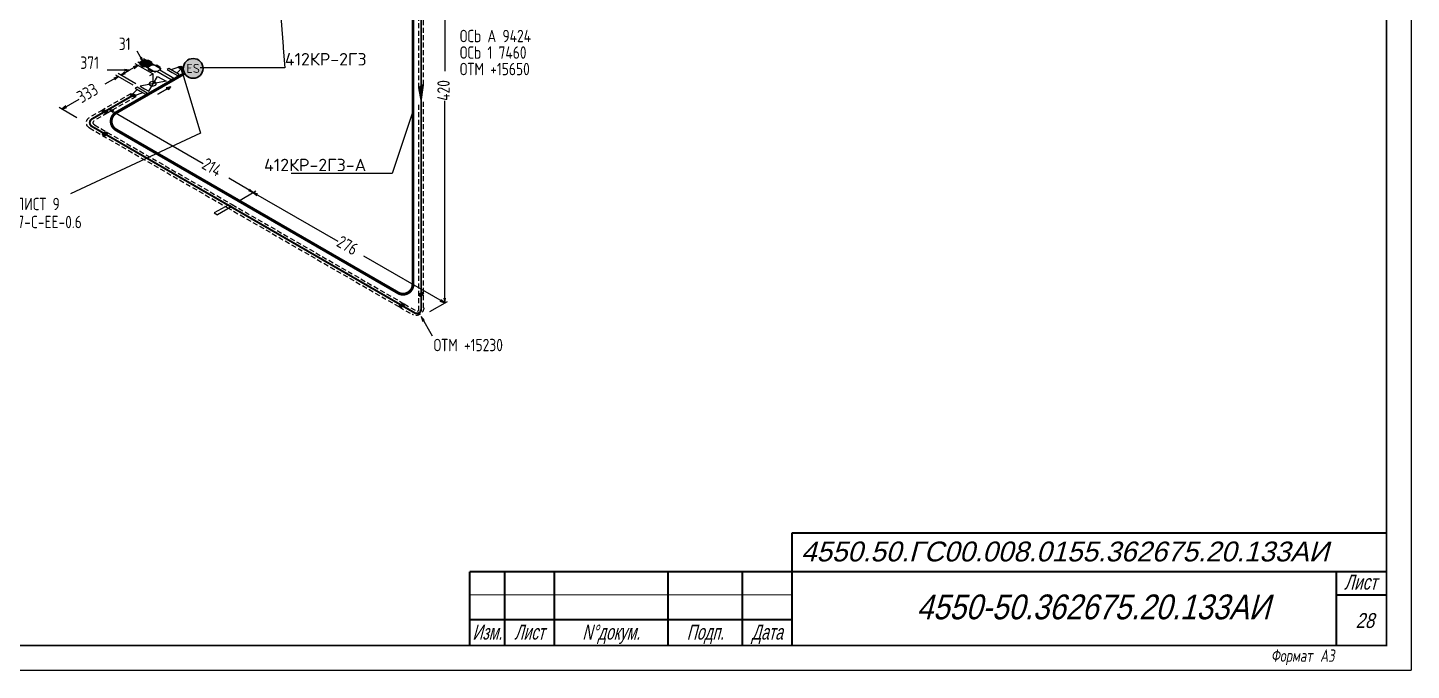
# Model space of a CAD drawing. Header units: millimetres. Extents: x 789 to 1209, y 747 to 1713.
# Drawn here: x 929.5 to 1208.8, y 1077.2 to 1206.8 of the extents above; entities that cross this region are included whole.
import ezdxf
from ezdxf import colors
from ezdxf.entities.mleader import LeaderData, LeaderLine
from ezdxf.enums import TextEntityAlignment as Align
from ezdxf.math import Vec2, Vec3

# ---------------------------------------------------------------- set-up
doc = ezdxf.new("R2010")
doc.units = ezdxf.units.MM
for name, pattern in [('GT110', [1.5, 1, -0.5]), ('HIDDEN', [0.375, 0.25, -0.125]), ('JIS_02_4.0', [5.5, 4, -1.5])]:
    doc.linetypes.add(name, pattern=pattern)
for name, color, linetype in [('GT_1', 7, 'Continuous'), ('RAMKA', 2, 'Continuous'), ('TRACE', 1, 'HIDDEN')]:
    doc.layers.add(name, color=color, linetype=linetype)
for name, color, linetype, lineweight in [('HT_Equipment', 1, 'Continuous', 35), ('Текст штампа', 7, 'Continuous', 0), ('Электрообогрев', 1, 'JIS_02_4.0', 30)]:
    doc.layers.add(name, color=color, linetype=linetype, lineweight=lineweight)
doc.styles.add('Aryal.cyr 3', font='arial.ttf', dxfattribs={"width": 0.666667, "oblique": 15, "height": 3})
doc.styles.add('HTX1', font='GOST2304A', dxfattribs={"width": 0.98})
doc.styles.add('Pentair Style 1', font='isocpeur.ttf')
doc.styles.get("Standard").update_dxf_attribs({"font": 'txt.shx'})

# ---------------------------------------------------------------- blocks, each defined once
blk = doc.blocks.new('_Dot')
at = {"color": 0, "linetype": 'ByBlock', "lineweight": -2}
blk.add_line((-0.5, 0), (-1, 0), dxfattribs=at)
at = {"color": 0, "linetype": 'ByBlock', "const_width": 0.5}
blk.add_lwpolyline([(-0.25, 0, 1), (0.25, 0, 1)], format="xyb", close=True, dxfattribs=at)
blk = doc.blocks.new('GA_END-SEAL')
at = {"layer": 'HT_Equipment', "color": 7, "true_color": 0xffffff, "const_width": 200}
blk.add_lwpolyline([(-100, 0, 1), (100, 0, 1)], format="xyb", close=True, dxfattribs=at)
at = {"layer": 'HT_Equipment'}
blk.add_circle((0, 0), 200, dxfattribs=at)
at = {"layer": 'HT_Equipment', "style": 'Pentair Style 1'}
blk.add_text('ES', height=180, dxfattribs=at).set_placement((0, 0), align=Align.MIDDLE_CENTER)

msp = doc.modelspace()

# ---------------------------------------------------------------- linework, layer by layer
at = {"linetype": 'Continuous'}
for p in [(1208.81, 1374.22), (788.81, 1077.22)]:
    msp.add_line(p, (1208.81, 1077.22), dxfattribs=at)
at = {"linetype": 'Continuous', "const_width": 0.3}
msp.add_lwpolyline([(808.81, 1369.22), (1203.81, 1369.22), (1203.81, 1082.22), (808.81, 1082.22)], close=True, dxfattribs=at)
at = {"layer": 'GT_1', "flags": 128}
for points in [[(1013.71, 1237.93), (1013.71, 1198.03)], [(952.86, 1199.88), (951.61, 1202.03)], [(960.46, 1198.73), (964.4, 1185.49), (938.19, 1173.3)], [(950.06, 1198.23), (945.56, 1198.23)], [(948.36, 1197.23), (950.06, 1198.23)], [(949.06, 1198.08), (950.06, 1198.23), (949.06, 1198.38)], [(951.81, 1199.23), (950.06, 1198.23)], [(951.06, 1198.58), (951.81, 1199.23), (950.86, 1198.88)], [(954.81, 1197.48), (951.26, 1199.53)], [(955.31, 1197.78), (951.76, 1199.83)], [(952.21, 1200.63), (952.86, 1199.88), (952.51, 1200.83)], [(953.91, 1198.93), (952.76, 1198.93), (952.21, 1199.28), (952.21, 1199.93), (952.76, 1200.23), (953.91, 1200.23), (954.51, 1199.93), (954.51, 1199.23)], [(952.21, 1199.28), (953.91, 1200.23)], [(952.21, 1199.58), (953.36, 1200.23)], [(953.91, 1198.93), (952.21, 1199.93)], [(952.21, 1199.93), (954.51, 1199.93)], [(953.36, 1198.93), (952.21, 1199.58)], [(952.21, 1199.58), (954.51, 1199.58)], [(952.21, 1199.28), (954.51, 1199.23)], [(954.21, 1199.08), (952.51, 1200.08)], [(952.51, 1199.08), (954.21, 1200.08)], [(952.51, 1199.08), (952.51, 1200.08)], [(952.51, 1200.08), (954.21, 1200.08)], [(952.51, 1199.08), (954.21, 1199.08)], [(954.51, 1199.23), (952.76, 1200.23)], [(952.76, 1198.93), (952.76, 1200.23)], [(952.76, 1198.93), (954.51, 1199.93)], [(956.46, 1198.43), (952.91, 1200.48)], [(954.51, 1199.58), (953.36, 1200.23)], [(953.36, 1198.93), (953.36, 1200.23)], [(953.36, 1198.93), (954.51, 1199.58)], [(953.91, 1198.93), (953.91, 1200.23)], [(955.61, 1197.93), (956.21, 1198.28), (959.06, 1196.63), (958.51, 1196.28), (955.61, 1197.93), (954.51, 1197.93), (953.91, 1198.28), (953.91, 1198.93), (954.51, 1199.23), (955.61, 1199.28), (956.21, 1198.93), (956.21, 1198.28)], [(954.21, 1199.08), (954.21, 1200.08)], [(958.71, 1197.73), (959.76, 1197.13), (960.11, 1197.33), (958.01, 1198.53), (957.66, 1198.33), (958.71, 1197.73)], [(959.66, 1197.63), (960.66, 1198.63), (960.26, 1198.88), (958.46, 1198.28)], [(960.46, 1198.73), (961.01, 1198.73), (960.91, 1198.48), (960.46, 1198.43), (959.91, 1198.73), (960.01, 1198.98), (960.46, 1199.03), (961.01, 1198.73), (960.56, 1198.48), (960.46, 1198.93), (960.11, 1198.93), (960.11, 1198.73), (960.46, 1198.73)], [(960.96, 1197.85), (960.46, 1198.73), (960.62, 1197.74)], [(947.86, 1196.93), (945.11, 1195.38)], [(947.11, 1196.28), (947.86, 1196.93), (946.91, 1196.58)], [(950.86, 1195.18), (947.31, 1197.23)], [(951.36, 1195.48), (947.81, 1197.53)], [(949.11, 1197.88), (948.36, 1197.23), (949.31, 1197.58)], [(953.11, 1194.48), (953.96, 1193.98), (955.71, 1196.98), (957.46, 1195.98), (952.26, 1194.98), (953.11, 1194.48)], [(955.36, 1195.18), (955.51, 1195.48), (955.36, 1195.78), (954.76, 1195.93), (954.26, 1195.83), (953.96, 1195.48), (954.26, 1195.13), (954.76, 1195.03), (955.36, 1195.18)], [(954.86, 1195.48), (954.86, 1197.48), (954.11, 1197.08)], [(950.86, 1193.18), (951.41, 1193.18), (951.31, 1192.93), (950.86, 1192.88), (950.31, 1193.18), (950.41, 1193.43), (950.86, 1193.48), (951.41, 1193.18), (950.96, 1192.93), (950.86, 1193.38), (950.51, 1193.38), (950.51, 1193.18), (950.86, 1193.18)], [(952.81, 1193.68), (951.06, 1193.08), (950.61, 1193.33), (951.66, 1194.33)], [(952.26, 1193.98), (953.31, 1193.38), (953.66, 1193.58), (951.61, 1194.78), (951.21, 1194.58), (952.26, 1193.98)], [(955.81, 1193.38), (958.41, 1194.88), (957.46, 1194.68), (958.06, 1194.33), (958.41, 1194.88), (955.81, 1193.38)], [(1008.96, 1194.98), (1008.41, 1194.68), (1008.96, 1191.78), (1009.46, 1195.28), (1008.46, 1194.68), (1008.96, 1192.08), (1009.41, 1195.23), (1008.56, 1194.73), (1008.96, 1192.43), (1009.36, 1195.18), (1008.61, 1194.78), (1008.96, 1192.73), (1009.26, 1195.18), (1008.66, 1194.83), (1008.96, 1193.03), (1009.21, 1195.13), (1008.76, 1194.88), (1008.96, 1193.33), (1009.11, 1195.08), (1008.81, 1194.88), (1008.96, 1193.63), (1009.06, 1195.03), (1008.91, 1194.93), (1008.96, 1193.93), (1009.01, 1194.98), (1008.96, 1194.98), (1008.96, 1191.78)], [(939.46, 1188.63), (935.91, 1190.68)], [(936.46, 1190.38), (939.91, 1192.38)], [(937.21, 1191.03), (936.46, 1190.38), (937.41, 1190.73)], [(942.96, 1188.63), (946.51, 1190.68)], [(945.11, 1189.88), (945.66, 1189.88), (945.56, 1189.63), (945.11, 1189.58), (944.56, 1189.88), (944.66, 1190.13), (945.11, 1190.18), (945.66, 1189.88), (945.21, 1189.63), (945.11, 1190.08), (944.76, 1190.08), (944.76, 1189.88), (945.11, 1189.88)], [(946.91, 1190.03), (945.96, 1190.38), (946.71, 1189.73)], [(945.96, 1190.38), (964.96, 1179.43)], [(1013.71, 1151.28), (1013.71, 1192.03)], [(945.11, 1185.38), (944.56, 1185.38), (944.66, 1185.13), (945.11, 1185.08), (945.66, 1185.38), (945.56, 1185.63), (945.11, 1185.68), (944.56, 1185.38), (945.01, 1185.13), (945.11, 1185.58), (945.46, 1185.58), (945.46, 1185.38), (945.11, 1185.38)], [(975.06, 1173.58), (970.16, 1176.43)], [(972.06, 1171.83), (975.61, 1173.88)], [(972.06, 1171.83), (975.61, 1173.88)], [(974.11, 1173.93), (975.06, 1173.58), (974.31, 1174.23)], [(976.01, 1173.23), (975.06, 1173.58), (975.81, 1172.93)], [(975.06, 1173.58), (992.16, 1163.73)], [(970.11, 1171.08), (967.21, 1169.43), (967.86, 1169.03)], [(970.11, 1171.08), (970.76, 1170.73), (967.86, 1169.03)], [(1013.71, 1151.28), (997.36, 1160.73)], [(1008.96, 1153.03), (1008.71, 1152.58), (1008.51, 1152.78), (1008.71, 1153.18), (1009.21, 1153.48), (1009.41, 1153.28), (1009.21, 1152.88), (1008.71, 1152.58), (1008.71, 1153.08), (1009.16, 1152.93), (1009.31, 1153.23), (1009.16, 1153.33), (1008.96, 1153.03)], [(1005.06, 1150.78), (1004.51, 1150.78), (1004.61, 1150.53), (1005.06, 1150.48), (1005.61, 1150.78), (1005.51, 1151.03), (1005.06, 1151.08), (1004.51, 1150.78), (1004.96, 1150.53), (1005.06, 1150.98), (1005.41, 1150.98), (1005.41, 1150.78), (1005.06, 1150.78)], [(1010.71, 1149.53), (1014.26, 1151.58)], [(1010.71, 1149.53), (1014.26, 1151.58)], [(1012.76, 1151.63), (1013.71, 1151.28), (1012.96, 1151.93)], [(1013.56, 1152.28), (1013.71, 1151.28), (1013.86, 1152.28)], [(1009.61, 1147.78), (1008.96, 1148.53), (1009.31, 1147.58)], [(1008.96, 1148.53), (1011.21, 1144.63)]]:
    msp.add_lwpolyline(points, dxfattribs=at)
at = {"layer": 'GT_1', "linetype": 'GT110', "flags": 128}
for points in [[(1008.46, 1194.68), (1008.46, 1232.93)], [(1009.46, 1195.28), (1009.46, 1233.53)], [(950.36, 1193.48), (944.61, 1190.18)], [(951.36, 1192.88), (945.61, 1189.58)], [(944.61, 1190.18), (942.01, 1188.68)], [(1008.46, 1152.73), (1008.46, 1191.48)], [(1009.46, 1153.33), (1009.46, 1192.08)], [(945.61, 1189.58), (943.01, 1188.08)], [(943.01, 1187.18), (945.61, 1185.68)], [(942.01, 1186.58), (944.61, 1185.08)], [(944.61, 1185.08), (969.81, 1170.53)], [(945.61, 1185.68), (970.81, 1171.13)], [(969.81, 1170.53), (1004.56, 1150.48)], [(970.81, 1171.13), (1005.56, 1151.08)], [(1005.56, 1151.08), (1008.16, 1149.58)], [(1008.46, 1149.73), (1008.46, 1152.73)], [(1009.46, 1150.33), (1009.46, 1153.33)], [(1004.56, 1150.48), (1007.16, 1148.98)], [(1008.44, 1149.73), (1008.18, 1149.58)]]:
    msp.add_lwpolyline(points, dxfattribs=at)
at = {"layer": 'GT_1', "const_width": 0.4, "flags": 128}
for points in [[(1008.96, 1233.23), (1008.96, 1194.98)], [(945.11, 1189.88), (950.86, 1193.18)], [(942.51, 1188.38), (945.11, 1189.88)], [(1008.96, 1191.78), (1008.96, 1153.03)], [(945.11, 1185.38), (942.51, 1186.88)], [(970.31, 1170.83), (945.11, 1185.38)], [(1005.06, 1150.78), (970.31, 1170.83)], [(1007.66, 1149.28), (1005.06, 1150.78)], [(1008.96, 1153.03), (1008.96, 1150.03)]]:
    msp.add_lwpolyline(points, dxfattribs=at)
at = {"layer": 'GT_1', "linetype": 'GT110', "flags": 128}
for points in [[(941.99, 1186.58, -0.57736), (941.99, 1188.68)], [(943.03, 1187.18, -0.57736), (943.03, 1188.08)], [(1009.48, 1150.33, -0.577462), (1007.14, 1148.98)]]:
    msp.add_lwpolyline(points, format="xyb", dxfattribs=at)
at = {"layer": 'GT_1', "const_width": 0.4, "flags": 128}
for points in [[(942.51, 1186.88, -0.57736), (942.51, 1188.38)], [(1008.96, 1150.03, -0.577557), (1007.66, 1149.28)]]:
    msp.add_lwpolyline(points, format="xyb", dxfattribs=at)
at = {"layer": 'RAMKA', "color": 0, "lineweight": 40}
for p, q in [((1083.81, 1082.22), (1083.81, 1104.94)), ((1083.81, 1104.94), (1203.87, 1104.94)), ((1203.81, 1097.06), (1018.81, 1097.06)), ((1018.81, 1082.22), (1018.81, 1097.06)), ((1025.84, 1082.41), (1025.84, 1097.06)), ((1035.84, 1082.22), (1035.84, 1097.06)), ((1058.84, 1082.22), (1058.84, 1097.06)), ((1073.84, 1082.22), (1073.84, 1097.06)), ((1193.74, 1082.22), (1193.74, 1097.06)), ((1203.81, 1092.38), (1193.74, 1092.38)), ((1083.81, 1087.41), (1018.81, 1087.41))]:
    msp.add_line(p, q, dxfattribs=at)
at = {"layer": 'RAMKA', "color": 0, "lineweight": 9}
msp.add_line((1083.81, 1092.41), (1018.81, 1092.41), dxfattribs=at)

# ---------------------------------------------------------------- texts
at = {"color": 0, "oblique": 10, "width": 0.7}
msp.add_text('Формат А3', height=2.5, dxfattribs=at).set_placement((1180.49, 1078.93))
at = {"layer": 'GT_1', "style": 'HTX1', "width": 0.98}
for s, p in [('31', (947.93, 1202.28)), ('ОСЬ A 9424', (1016.76, 1203.86)), ('371', (940.17, 1198.48)), ('ОСЬ 1 7460', (1016.76, 1200.53)), ('ОТМ +15650', (1016.76, 1197.2)), ('ПРОДОЛЖЕНИЕ СМ.ЛИСТ 9', (903.26, 1169.99)), ('60.3x3.91-CD-14-0207-C-EE-0.6', (903.26, 1166.36)), ('ОТМ +15230', (1011.46, 1141.55))]:
    msp.add_text(s, height=2.5, dxfattribs=at).set_placement(p)
for s, rotation, p in [('333', 30, (940.42, 1191.5)), ('420', 90, (1014.72, 1192.04)), ('214', 330, (964.48, 1178.54)), ('276', 330, (991.67, 1162.85))]:
    msp.add_text(s, height=2.5, rotation=rotation, dxfattribs=at).set_placement(p)
at = {"layer": 'RAMKA', "color": 0, "lineweight": 20, "style": 'Aryal.cyr 3', "oblique": 15, "width": 0.726944}
msp.add_text('Лист', height=3, dxfattribs=at).set_placement((1195.26, 1093.49), (1201.88, 1093.49), align=Align.FIT)
at = {"layer": 'RAMKA', "color": 0, "lineweight": 20, "style": 'Aryal.cyr 3', "oblique": 15, "width": 0.666667}
for s, p in [('Изм.', (1022.31, 1084.91)), ('Лист', (1030.81, 1084.91)), ('N%%Dдокум.', (1047.31, 1084.91)), ('Подп.', (1066.31, 1084.91)), ('Дата', (1078.81, 1084.91))]:
    msp.add_text(s, height=3, dxfattribs=at).set_placement(p, align=Align.MIDDLE_CENTER)
at = {"layer": 'RAMKA', "color": 0, "lineweight": 20, "style": 'Aryal.cyr 3', "oblique": 15, "width": 0.8}
msp.add_text('28', height=3, dxfattribs=at).set_placement((1197.58, 1085.75))
at = {"layer": 'Текст штампа', "color": 0, "lineweight": 20, "style": 'Aryal.cyr 3', "oblique": 15}
msp.add_text('4550.50.ГС00.008.0155.362675.20.133АИ', height=4, dxfattribs=at).set_placement((1138.87, 1101.17), align=Align.MIDDLE_CENTER)
at = {"layer": 'Текст штампа', "color": 0, "lineweight": 20, "style": 'Aryal.cyr 3', "oblique": 15, "width": 0.85}
msp.add_text('4550-50.362675.20.133АИ', height=5, dxfattribs=at).set_placement((1144.6, 1090), align=Align.MIDDLE_CENTER)

# ---------------------------------------------------------------- next in the draw order: leaders
at = {"layer": 'Электрообогрев', "linetype": 'Continuous', "lineweight": 25}
ml = msp.add_multileader_mtext('Standard', dxfattribs=at)
ml.set_content('412КР-2Г3', color=256)
ml.set_leader_properties()
ml.set_arrow_properties(name='DOT')
ml.build(insert=Vec2(0, 0))
ml.multileader.update_dxf_attribs({"has_dogleg": 0, "text_left_attachment_type": 6, "text_right_attachment_type": 6, "dogleg_length": 1, "arrow_head_size": 0.5})
ctx = ml.context
ctx.base_point, ctx.char_height, ctx.arrow_head_size, ctx.landing_gap_size, ctx.plane_origin = Vec3(981.45, 1198.68), 2.5, 0.5, 0, Vec3(964.05, 1159.8)
ctx.left_attachment, ctx.right_attachment = 6, 6
notes = []
notes.append((ctx, [(0, (1, 1, 0), (980.95, 1198.68), (1, 0), 0.5, [(0, [(980.32, 1213.04)], 0, [])])]))
ctx.mtext.insert, ctx.mtext.flow_direction = Vec3(981.45, 1201.68), 5
ctx.mtext.has_bg_fill, ctx.mtext.bg_color, ctx.mtext.bg_scale_factor, ctx.mtext.bg_transparency, ctx.mtext.use_window_bg_color = 1, -1027028792, 1.5, 0, 1
for ctx, leaders in notes:
    for number, flags, end, landing, length, lines in leaders:
        leader = LeaderData()
        leader.index, (leader.has_last_leader_line, leader.has_dogleg_vector, leader.attachment_direction) = number, flags
        leader.last_leader_point, leader.dogleg_vector, leader.dogleg_length = Vec3(end), Vec3(landing), length
        for number, points, colour, breaks in lines:
            line = LeaderLine()
            line.index, line.vertices, line.color, line.breaks = number, Vec3.list(points), colors.encode_raw_color(colour), breaks
            leader.lines.append(line)
        ctx.leaders.append(leader)

# ---------------------------------------------------------------- next in the draw order: linework, layer by layer
at = {"layer": 'TRACE', "lineweight": 25, "ltscale": 7, "const_width": 0.6, "flags": 128}
msp.add_lwpolyline([(983.32, 1216.04), (985.67, 1223.93, -0.191607), (986.59, 1225.09), (1003.94, 1235.11, -0.57735), (1006.94, 1233.38), (1006.12, 1232.28, -0.100451), (1005.52, 1231.76), (987.85, 1221.48, 0.267949), (986.85, 1219.75), (987.58, 1219.68, 0.15729), (988.78, 1219.94), (1004.3, 1228.99, -0.578831), (1007.31, 1227.26), (1007.31, 1155.05, -0.57735), (1004.31, 1153.32), (947.39, 1186.19, -0.57735), (947.39, 1189.65), (961.21, 1197.59)], format="xyb", dxfattribs=at)

# ---------------------------------------------------------------- next in the draw order: block references
at = {"xscale": 0.01, "yscale": 0.01, "zscale": 0.01}
msp.add_blockref('GA_END-SEAL', (962.94, 1198.58), dxfattribs=at)

# ---------------------------------------------------------------- next in the draw order: leaders
at = {"layer": 'Электрообогрев', "linetype": 'Continuous', "lineweight": 25}
ml = msp.add_multileader_mtext('Standard', dxfattribs=at)
ml.set_content('412КР-2Г3-A', color=256)
ml.set_leader_properties()
ml.set_arrow_properties(name='DOT')
ml.build(insert=Vec2(0, 0))
ml.multileader.update_dxf_attribs({"has_dogleg": 0, "text_left_attachment_type": 6, "text_right_attachment_type": 6, "dogleg_length": 1, "arrow_head_size": 0.5})
ctx = ml.context
ctx.base_point, ctx.char_height, ctx.arrow_head_size, ctx.landing_gap_size, ctx.plane_origin = Vec3(977.25, 1177.36), 2.5, 0.5, 0, Vec3(991.2, 1126.97)
ctx.left_attachment, ctx.right_attachment = 6, 6
notes = []
notes.append((ctx, [(1, (1, 1, 0), (1003.58, 1177.36), (-1, 0), 0.5, [(0, [(1007.27, 1189.97)], 0, [])])]))
ctx.mtext.insert, ctx.mtext.flow_direction = Vec3(977.25, 1180.36), 5
ctx.mtext.has_bg_fill, ctx.mtext.bg_color, ctx.mtext.bg_scale_factor, ctx.mtext.bg_transparency, ctx.mtext.use_window_bg_color = 1, -1027028792, 1.5, 0, 1
for ctx, leaders in notes:
    for number, flags, end, landing, length, lines in leaders:
        leader = LeaderData()
        leader.index, (leader.has_last_leader_line, leader.has_dogleg_vector, leader.attachment_direction) = number, flags
        leader.last_leader_point, leader.dogleg_vector, leader.dogleg_length = Vec3(end), Vec3(landing), length
        for number, points, colour, breaks in lines:
            line = LeaderLine()
            line.index, line.vertices, line.color, line.breaks = number, Vec3.list(points), colors.encode_raw_color(colour), breaks
            leader.lines.append(line)
        ctx.leaders.append(leader)

doc.saveas('drawing.dxf')
